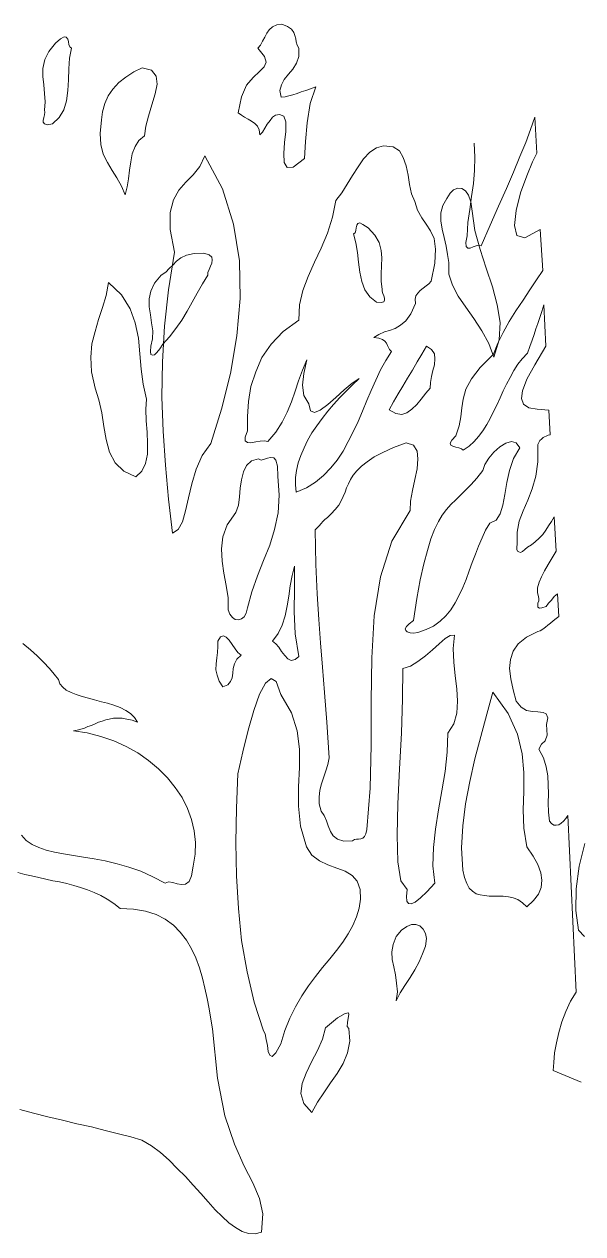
# Model space of a CAD drawing. Header units: millimetres. Extents: x 87938 to 265635, y 330093 to 434310.
# Drawn here: x 222683 to 224487, y 353818 to 357721 of the extents above; entities that cross this region are included whole.
import ezdxf

# ---------------------------------------------------------------- set-up
doc = ezdxf.new("R2010")
doc.units = ezdxf.units.MM

# ---------------------------------------------------------------- blocks, each defined once
blk = doc.blocks.new('A$C5F7565A8')
at = {"lineweight": 0}
for p, q in [((3155.1, 8743.8), (3147.4, 8732.4)), ((3165.2, 8752.7), (3155.1, 8743.8)), ((3179.2, 8759.1), (3165.2, 8752.7)), ((3195.7, 8761.7), (3179.2, 8759.1)), ((3213.6, 8754), (3195.7, 8761.7)), ((3226.3, 8745.1), (3213.6, 8754)), ((3233.9, 8734.9), (3226.3, 8745.1)), ((2464.6, 8700.6), (2481.1, 8714.6)), ((2481.1, 8714.6), (2492.6, 8721)), ((2492.6, 8721), (2498.9, 8719.7)), ((2498.9, 8719.7), (2504, 8713.3)), ((2504, 8713.3), (2506.5, 8705.7)), ((2506.5, 8705.7), (2507.8, 8695.5)), ((3133.4, 8707), (3127.1, 8694.2)), ((3141.1, 8719.7), (3133.4, 8707)), ((3147.4, 8732.4), (3141.1, 8719.7)), ((3237.7, 8724.8), (3233.9, 8734.9)), ((3240.3, 8714.6), (3237.7, 8724.8)), ((3241.5, 8704.4), (3240.3, 8714.6)), ((3245.3, 8694.2), (3241.5, 8704.4)), ((2430.2, 8647.2), (2443, 8673.9)), ((2443, 8673.9), (2464.6, 8700.6)), ((2507.8, 8695.5), (2511.6, 8687.9)), ((2516.7, 8684.1), (2510.3, 8652.3)), ((2511.6, 8687.9), (2516.7, 8684.1)), ((3127.1, 8694.2), (3118.2, 8684.1)), ((3118.2, 8684.1), (3139.8, 8657.4)), ((3250.4, 8684.1), (3245.3, 8694.2)), ((3250.4, 8657.4), (3250.4, 8684.1)), ((2423.9, 8619.2), (2430.2, 8647.2)), ((2510.3, 8652.3), (2507.8, 8618)), ((3144.9, 8639.6), (3138.5, 8624.3)), ((3139.8, 8657.4), (3144.9, 8639.6)), ((3231.4, 8616.7), (3242.8, 8635.7)), ((3242.8, 8635.7), (3250.4, 8657.4)), ((2423.9, 8592.5), (2423.9, 8619.2)), ((2426.4, 8565.8), (2423.9, 8592.5)), ((2507.8, 8618), (2506.5, 8582.3)), ((2669.3, 8573.4), (2692.2, 8591.2)), ((2692.2, 8591.2), (2717.6, 8607.8)), ((2717.6, 8607.8), (2744.4, 8620.5)), ((2744.4, 8620.5), (2774.9, 8612.9)), ((2774.9, 8612.9), (2790.1, 8593.8)), ((2790.1, 8593.8), (2792.7, 8568.4)), ((3102.9, 8590), (3081.3, 8564.5)), ((3123.3, 8609.1), (3102.9, 8590)), ((3138.5, 8624.3), (3123.3, 8609.1)), ((3203.4, 8583.6), (3217.4, 8600.1)), ((3217.4, 8600.1), (3231.4, 8616.7)), ((2429, 8537.8), (2426.4, 8565.8)), ((2504, 8548), (2500.2, 8514.9)), ((2506.5, 8582.3), (2504, 8548)), ((2635, 8530.2), (2650.2, 8551.8)), ((2650.2, 8551.8), (2669.3, 8573.4)), ((2792.7, 8568.4), (2786.3, 8536.5)), ((3081.3, 8564.5), (3064.8, 8527.6)), ((3189.4, 8548), (3194.5, 8565.8)), ((3193.2, 8526.4), (3189.4, 8548)), ((3194.5, 8565.8), (3203.4, 8583.6)), ((3273.3, 8548), (3258.1, 8542.9)), ((3288.6, 8553.1), (3273.3, 8548)), ((3287.3, 8506), (3305.1, 8559.5)), ((3305.1, 8559.5), (3288.6, 8553.1)), ((2431.5, 8511.1), (2429, 8537.8)), ((2429, 8484.4), (2431.5, 8511.1)), ((2500.2, 8514.9), (2491.3, 8485.7)), ((2623.5, 8506), (2635, 8530.2)), ((2786.3, 8536.5), (2776.1, 8501)), ((3064.8, 8527.6), (3054.6, 8475.5)), ((3206, 8527.6), (3193.2, 8526.4)), ((3218.7, 8530.2), (3206, 8527.6)), ((3231.4, 8534), (3218.7, 8530.2)), ((3245.3, 8537.8), (3231.4, 8534)), ((3258.1, 8542.9), (3245.3, 8537.8)), ((2430.2, 8478), (2429, 8484.4)), ((2429, 8469.2), (2430.2, 8478)), ((2491.3, 8485.7), (2476, 8460.3)), ((2613.3, 8452.6), (2615.9, 8479.3)), ((2615.9, 8479.3), (2623.5, 8506)), ((2776.1, 8501), (2764.7, 8465.3)), ((3054.6, 8475.5), (3064.8, 8467.9)), ((3175.4, 8467.9), (3188.1, 8470.4)), ((3188.1, 8470.4), (3202.1, 8465.3)), ((3277.2, 8443.7), (3287.3, 8506)), ((2425.2, 8451.4), (2426.4, 8460.3)), ((2425.2, 8445), (2425.2, 8451.4)), ((2429, 8439.9), (2425.2, 8445)), ((2426.4, 8460.3), (2429, 8469.2)), ((2437.9, 8437.3), (2429, 8439.9)), ((2454.4, 8439.9), (2437.9, 8437.3)), ((2476, 8460.3), (2454.4, 8439.9)), ((2608.3, 8409.4), (2613.3, 8452.6)), ((2755.8, 8432.3), (2752, 8401.8)), ((2764.7, 8465.3), (2755.8, 8432.3)), ((3064.8, 8467.9), (3074.9, 8461.5)), ((3074.9, 8461.5), (3086.4, 8455.2)), ((3086.4, 8455.2), (3097.8, 8448.8)), ((3097.8, 8448.8), (3108, 8441.2)), ((3108, 8441.2), (3116.9, 8432.3)), ((3116.9, 8432.3), (3122, 8420.8)), ((3141.1, 8425.9), (3148.7, 8438.6)), ((3148.7, 8438.6), (3157.6, 8451.4)), ((3157.6, 8451.4), (3165.2, 8461.5)), ((3165.2, 8461.5), (3175.4, 8467.9)), ((3202.1, 8465.3), (3208.5, 8446.3)), ((3208.5, 8446.3), (3208.5, 8415.7)), ((3272.1, 8382.7), (3277.2, 8443.7)), ((4012.7, 8461.5), (3998.7, 8422.1)), ((4019.1, 8345.8), (4012.7, 8461.5)), ((2610.8, 8373.8), (2608.3, 8409.4)), ((2752, 8401.8), (2734.2, 8386.5)), ((3122, 8420.8), (3124.5, 8404.3)), ((3124.5, 8404.3), (3133.4, 8413.2)), ((3133.4, 8413.2), (3141.1, 8425.9)), ((3208.5, 8415.7), (3204.7, 8380.1)), ((3998.7, 8422.1), (3983.5, 8380.1)), ((2618.4, 8342), (2610.8, 8373.8)), ((2721.4, 8367.4), (2712.5, 8343.3)), ((2734.2, 8386.5), (2721.4, 8367.4)), ((3204.7, 8380.1), (3202.1, 8344.5)), ((3268.3, 8328), (3272.1, 8382.7)), ((3501.5, 8362.3), (3479.9, 8348.4)), ((3524.4, 8368.7), (3501.5, 8362.3)), ((3554.9, 8366.1), (3524.4, 8368.7)), ((3575.3, 8353.4), (3554.9, 8366.1)), ((3588, 8331.8), (3575.3, 8353.4)), ((3819.4, 8333.1), (3816.9, 8377.6)), ((3983.5, 8380.1), (3964.4, 8334.3)), ((2632.5, 8315.3), (2618.4, 8342)), ((2647.7, 8289.9), (2632.5, 8315.3)), ((2707.5, 8317.8), (2703.7, 8291.1)), ((2712.5, 8343.3), (2707.5, 8317.8)), ((2930.5, 8302.6), (2947, 8336.9)), ((2947, 8336.9), (3004.3, 8230.1)), ((3202.1, 8344.5), (3203.4, 8315.3)), ((3203.4, 8315.3), (3212.3, 8298.8)), ((3232.6, 8300), (3268.3, 8328)), ((3459.5, 8326.7), (3441.8, 8301.3)), ((3479.9, 8348.4), (3459.5, 8326.7)), ((3596.9, 8305.1), (3588, 8331.8)), ((3818.2, 8289.9), (3819.4, 8333.1)), ((3964.4, 8334.3), (3944.1, 8284.7)), ((3987.3, 8272), (4005.1, 8317.8)), ((4005.1, 8317.8), (4019.1, 8345.8)), ((2662.9, 8265.7), (2647.7, 8289.9)), ((2703.7, 8291.1), (2699.8, 8263.1)), ((2886, 8251.7), (2908.9, 8275.8)), ((2908.9, 8275.8), (2930.5, 8302.6)), ((3212.3, 8298.8), (3232.6, 8300)), ((3441.8, 8301.3), (3423.9, 8273.3)), ((3603.3, 8274.6), (3596.9, 8305.1)), ((3608.3, 8244.1), (3603.3, 8274.6)), ((3814.4, 8247.9), (3818.2, 8289.9)), ((3944.1, 8284.7), (3921.2, 8231.3)), ((2678.2, 8239), (2662.9, 8265.7)), ((2689.7, 8211), (2678.2, 8239)), ((2696, 8236.5), (2689.7, 8211)), ((2699.8, 8263.1), (2696, 8236.5)), ((2863.1, 8226.2), (2886, 8251.7)), ((3406.1, 8245.3), (3389.6, 8217.3)), ((3423.9, 8273.3), (3406.1, 8245.3)), ((3614.7, 8214.8), (3608.3, 8244.1)), ((3808, 8205.9), (3814.4, 8247.9)), ((3967, 8217.3), (3987.3, 8272)), ((2845.3, 8194.5), (2863.1, 8226.2)), ((3004.3, 8230.1), (3039.9, 8116.9)), ((3389.6, 8217.3), (3370.5, 8193.2)), ((3624.9, 8189.4), (3614.7, 8214.8)), ((3728.6, 8199.6), (3715.9, 8176.6)), ((3738.8, 8216.1), (3728.6, 8199.6)), ((3750.2, 8227.5), (3738.8, 8216.1)), ((3764.2, 8232.6), (3750.2, 8227.5)), ((3776.9, 8231.3), (3764.2, 8232.6)), ((3788.4, 8223.7), (3776.9, 8231.3)), ((3798.6, 8209.7), (3788.4, 8223.7)), ((3806.2, 8188.1), (3798.6, 8209.7)), ((3802.9, 8163.9), (3808, 8205.9)), ((3921.2, 8231.3), (3895.7, 8174.1)), ((3952.9, 8160.1), (3967, 8217.3)), ((2835.1, 8153.8), (2845.3, 8194.5)), ((3370.5, 8193.2), (3359.1, 8138.5)), ((3633.8, 8161.4), (3624.9, 8189.4)), ((3647.7, 8137.3), (3633.8, 8161.4)), ((3715.9, 8176.6), (3709.5, 8152.5)), ((3796.5, 8122), (3802.9, 8163.9)), ((3810, 8158.9), (3806.2, 8188.1)), ((3818.9, 8096.5), (3810, 8158.9)), ((3895.7, 8174.1), (3869, 8113.1)), ((3946.6, 8111.8), (3952.9, 8160.1)), ((2835.1, 8099.1), (2835.1, 8153.8)), ((3359.1, 8138.5), (3342.6, 8087.7)), ((3441.2, 8118.1), (3437.4, 8113.1)), ((3447.5, 8120.7), (3441.2, 8118.1)), ((3457.7, 8115.6), (3447.5, 8120.7)), ((3661.8, 8116.9), (3647.7, 8137.3)), ((3709.5, 8152.5), (3709.5, 8127)), ((3709.5, 8127), (3713.3, 8100.4)), ((3794, 8078.8), (3796.5, 8122)), ((2849.1, 8026.6), (2835.1, 8099.1)), ((3039.9, 8116.9), (3058.9, 7998.6)), ((3342.6, 8087.7), (3322.2, 8039.3)), ((3432.3, 8088.9), (3427.2, 8085.1)), ((3427.2, 8085.1), (3434.8, 8055.8)), ((3434.8, 8096.5), (3432.3, 8088.9)), ((3436.1, 8104.2), (3434.8, 8096.5)), ((3437.4, 8113.1), (3436.1, 8104.2)), ((3474.3, 8104.2), (3457.7, 8115.6)), ((3495.9, 8081.3), (3474.3, 8104.2)), ((3509.9, 8057.1), (3495.9, 8081.3)), ((3675.7, 8095.3), (3661.8, 8116.9)), ((3687.2, 8069.8), (3675.7, 8095.3)), ((3713.3, 8100.4), (3719.7, 8073.6)), ((3836.7, 8034.2), (3818.9, 8096.5)), ((3869, 8113.1), (3839.8, 8046.9)), ((3954.2, 8080), (3946.6, 8111.8)), ((3980.9, 8072.4), (3954.2, 8080)), ((4030.5, 8099.1), (3980.9, 8072.4)), ((4038.1, 7966.8), (4030.5, 8099.1)), ((3434.8, 8055.8), (3439.9, 8025.4)), ((3516.2, 8031.7), (3509.9, 8057.1)), ((3692.2, 8035.5), (3687.2, 8069.8)), ((3719.7, 8073.6), (3726, 8045.7)), ((3726, 8045.7), (3731.2, 8018.9)), ((3790.2, 8057.1), (3794, 8078.8)), ((3791.4, 8044.4), (3790.2, 8057.1)), ((3796.5, 8039.3), (3791.4, 8044.4)), ((3813.1, 8043.1), (3804.1, 8039.3)), ((3823.3, 8046.9), (3813.1, 8043.1)), ((3832.1, 8048.2), (3823.3, 8046.9)), ((3839.8, 8046.9), (3832.1, 8048.2)), ((2830, 7904.5), (2849.1, 8026.6)), ((2869, 8007.5), (2855, 7997.3)), ((2888, 8016.4), (2869, 8007.5)), ((2912.2, 8021.5), (2888, 8016.4)), ((2944, 8022.8), (2912.2, 8021.5)), ((2960.5, 8017.7), (2944, 8022.8)), ((2969.4, 8010.1), (2960.5, 8017.7)), ((2970.7, 8001.2), (2969.4, 8010.1)), ((2969.4, 7991), (2970.7, 8001.2)), ((3322.2, 8039.3), (3300.6, 7993.5)), ((3439.9, 8025.4), (3443.7, 7993.5)), ((3518.8, 8007.5), (3516.2, 8031.7)), ((3517.5, 7982.1), (3518.8, 8007.5)), ((3689.7, 7991), (3692.2, 8035.5)), ((3731.2, 8018.9), (3735, 7992.3)), ((3804.1, 8039.3), (3796.5, 8039.3)), ((3855.8, 7974.5), (3836.7, 8034.2)), ((2832.1, 7973.2), (2820.6, 7961.7)), ((2843.6, 7984.6), (2832.1, 7973.2)), ((2855, 7997.3), (2843.6, 7984.6)), ((2956.7, 7960.5), (2960.5, 7970.6)), ((2960.5, 7970.6), (2965.6, 7980.8)), ((2965.6, 7980.8), (2969.4, 7991)), ((3058.9, 7998.6), (3061.5, 7876.6)), ((3300.6, 7993.5), (3280.2, 7947.7)), ((3443.7, 7993.5), (3447.5, 7961.7)), ((3516.2, 7956.6), (3517.5, 7982.1)), ((3678.3, 7932.5), (3689.7, 7991)), ((3735, 7992.3), (3735, 7955.4)), ((3876.1, 7914.7), (3855.8, 7974.5)), ((4017.8, 7936.3), (4038.1, 7966.8)), ((2627.8, 7886.7), (2635.5, 7928.7)), ((2635.5, 7928.7), (2677.4, 7888)), ((2783.8, 7926.2), (2772.3, 7900.7)), ((2805.4, 7951.6), (2783.8, 7926.2)), ((2820.6, 7961.7), (2805.4, 7951.6)), ((2922.4, 7894.3), (2938.9, 7923.6)), ((2938.9, 7923.6), (2956.7, 7951.6)), ((2956.7, 7951.6), (2956.7, 7960.5)), ((3280.2, 7947.7), (3263.7, 7902)), ((3447.5, 7961.7), (3453.9, 7931.2)), ((3453.9, 7931.2), (3464.1, 7904.5)), ((3516.2, 7931.2), (3516.2, 7956.6)), ((3520.1, 7907), (3516.2, 7931.2)), ((3661.8, 7917.2), (3670.6, 7923.6)), ((3670.6, 7923.6), (3678.3, 7932.5)), ((3735, 7955.4), (3746.4, 7919.8)), ((3996.2, 7904.5), (4017.8, 7936.3)), ((2616.4, 7847.3), (2627.8, 7886.7)), ((2677.4, 7888), (2705.4, 7843.5)), ((2772.3, 7900.7), (2767.2, 7875.3)), ((2816.1, 7787.5), (2830, 7904.5)), ((2905.9, 7865.1), (2922.4, 7894.3)), ((3263.7, 7902), (3252.3, 7856.2)), ((3464.1, 7904.5), (3479.4, 7881.6)), ((3520.1, 7900.7), (3520.1, 7907)), ((3521.3, 7893.1), (3520.1, 7900.7)), ((3525.1, 7885.4), (3521.3, 7893.1)), ((3527.7, 7877.8), (3525.1, 7885.4)), ((3626.1, 7874), (3628.7, 7885.4)), ((3628.7, 7885.4), (3635, 7894.3)), ((3635, 7894.3), (3642.6, 7902)), ((3642.6, 7902), (3651.6, 7909.6)), ((3651.6, 7909.6), (3661.8, 7917.2)), ((3746.4, 7919.8), (3765.5, 7884.2)), ((3765.5, 7884.2), (3789.7, 7848.6)), ((3891.4, 7856.2), (3876.1, 7914.7)), ((3974.6, 7871.5), (3996.2, 7904.5)), ((2603.7, 7809.1), (2616.4, 7847.3)), ((2767.2, 7875.3), (2767.2, 7849.8)), ((2767.2, 7849.8), (2771, 7824.4)), ((2889.3, 7835.8), (2905.9, 7865.1)), ((3061.5, 7876.6), (3050, 7755.7)), ((3252.3, 7856.2), (3251, 7806.6)), ((3479.4, 7881.6), (3501, 7865.1)), ((3501, 7865.1), (3516.2, 7863.8)), ((3516.2, 7863.8), (3525.1, 7866.3)), ((3525.1, 7866.3), (3527.7, 7871.5)), ((3527.7, 7871.5), (3527.7, 7877.8)), ((3612.2, 7827), (3627.4, 7860)), ((3627.4, 7860), (3626.1, 7874)), ((3789.7, 7848.6), (3816.3, 7811.7)), ((3900.3, 7799), (3891.4, 7856.2)), ((3951.7, 7837.1), (3974.6, 7871.5)), ((4041.9, 7856.2), (4035.6, 7834.6)), ((4048.3, 7722.7), (4041.9, 7856.2)), ((2592.2, 7769.7), (2603.7, 7809.1)), ((2705.4, 7843.5), (2722, 7797.7)), ((2771, 7824.4), (2774.9, 7797.7)), ((2853.7, 7779.9), (2872.8, 7806.6)), ((2872.8, 7806.6), (2889.3, 7835.8)), ((3251, 7806.6), (3200.1, 7769.7)), ((3595.6, 7804), (3612.2, 7827)), ((3816.3, 7811.7), (3841.8, 7772.3)), ((3930.1, 7802.8), (3951.7, 7837.1)), ((4029.3, 7815.5), (4022.9, 7796.4)), ((4035.6, 7834.6), (4029.3, 7815.5)), ((2582, 7730.3), (2592.2, 7769.7)), ((2722, 7797.7), (2732.1, 7748.1)), ((2774.9, 7797.7), (2778.7, 7772.3)), ((2778.7, 7772.3), (2777.4, 7746.8)), ((2809.7, 7671.8), (2816.1, 7787.5)), ((2833.3, 7753.2), (2853.7, 7779.9)), ((3200.1, 7769.7), (3160.7, 7729)), ((3509.1, 7760.8), (3526.9, 7768.5)), ((3526.9, 7768.5), (3543.4, 7773.5)), ((3543.4, 7773.5), (3561.3, 7779.9)), ((3561.3, 7779.9), (3579.1, 7790.1)), ((3579.1, 7790.1), (3595.6, 7804)), ((3841.8, 7772.3), (3864.7, 7731.6)), ((3893.2, 7732.8), (3911, 7767.2)), ((3897.8, 7743), (3900.3, 7799)), ((3911, 7767.2), (3930.1, 7802.8)), ((4016.5, 7778.6), (4010.2, 7760.8)), ((4022.9, 7796.4), (4016.5, 7778.6)), ((2578.2, 7687), (2582, 7730.3)), ((2732.1, 7748.1), (2737.2, 7698.5)), ((2777.4, 7746.8), (2772.3, 7722.7)), ((2801.6, 7713.8), (2811.7, 7729)), ((2811.7, 7729), (2833.3, 7753.2)), ((3050, 7755.7), (3029.7, 7634.9)), ((3160.7, 7729), (3131.5, 7685.8)), ((3492.6, 7750.6), (3509.1, 7760.8)), ((3509.1, 7748.1), (3492.6, 7750.6)), ((3520.6, 7744.3), (3509.1, 7748.1)), ((3528.2, 7739.2), (3520.6, 7744.3)), ((3533.3, 7732.8), (3528.2, 7739.2)), ((3537.1, 7725.2), (3533.3, 7732.8)), ((3864.7, 7731.6), (3879.9, 7687)), ((3879.2, 7697.2), (3893.2, 7732.8)), ((3879.9, 7687), (3897.8, 7743)), ((4003.8, 7741.7), (3996.2, 7721.4)), ((4010.2, 7760.8), (4003.8, 7741.7)), ((2737.2, 7698.5), (2741, 7648.9)), ((2772.3, 7722.7), (2771, 7706.1)), ((2771, 7706.1), (2772.3, 7695.9)), ((2772.3, 7695.9), (2777.4, 7693.4)), ((2777.4, 7693.4), (2783.8, 7694.7)), ((2783.8, 7694.7), (2791.4, 7702.3)), ((2791.4, 7702.3), (2801.6, 7713.8)), ((3532, 7676.9), (3549.8, 7706.1)), ((3539.6, 7718.9), (3537.1, 7725.2)), ((3543.4, 7712.5), (3539.6, 7718.9)), ((3549.8, 7706.1), (3543.4, 7712.5)), ((3647.7, 7697.2), (3632.5, 7671.8)), ((3663, 7722.7), (3647.7, 7697.2)), ((3679.5, 7712.5), (3663, 7722.7)), ((3688.4, 7698.5), (3679.5, 7712.5)), ((3689.7, 7682), (3688.4, 7698.5)), ((3836, 7654), (3879.2, 7697.2)), ((3988.6, 7699.8), (3972.1, 7682)), ((3996.2, 7721.4), (3988.6, 7699.8)), ((4012.7, 7662.9), (4048.3, 7722.7)), ((2580.8, 7640), (2578.2, 7687)), ((2808.4, 7558.6), (2809.7, 7671.8)), ((3131.5, 7685.8), (3111.1, 7640)), ((3262.4, 7645.1), (3276.4, 7678.2)), ((3276.4, 7678.2), (3266.2, 7634.9)), ((3514.2, 7646.3), (3532, 7676.9)), ((3632.5, 7671.8), (3617.2, 7645.1)), ((3683.4, 7643.8), (3688.4, 7662.9)), ((3688.4, 7662.9), (3689.7, 7682)), ((3808, 7617.1), (3836, 7654)), ((3958, 7664.2), (3945.3, 7643.8)), ((3972.1, 7682), (3958, 7664.2)), ((3987.3, 7615.8), (4012.7, 7662.9)), ((2592.2, 7587.8), (2580.8, 7640)), ((2741, 7648.9), (2747.4, 7600.6)), ((3029.7, 7634.9), (3000.4, 7519.2)), ((3111.1, 7640), (3095.8, 7592.9)), ((3238.3, 7577.7), (3249.7, 7610.8)), ((3249.7, 7610.8), (3262.4, 7645.1)), ((3266.2, 7634.9), (3262.4, 7596.7)), ((3422.6, 7603.1), (3445.6, 7618.4)), ((3445.6, 7618.4), (3423.9, 7598)), ((3483.7, 7580.2), (3499, 7613.3)), ((3499, 7613.3), (3514.2, 7646.3)), ((3602, 7619.7), (3586.7, 7594.2)), ((3617.2, 7645.1), (3602, 7619.7)), ((3675.7, 7605.7), (3679.5, 7624.7)), ((3679.5, 7624.7), (3683.4, 7643.8)), ((3790.2, 7584), (3808, 7617.1)), ((3932.6, 7622.2), (3921.2, 7600.6)), ((3945.3, 7643.8), (3932.6, 7622.2)), ((3973.3, 7579), (3987.3, 7615.8)), ((2605, 7549.7), (2592.2, 7587.8)), ((2747.4, 7600.6), (2758.8, 7552.3)), ((3095.8, 7592.9), (3088.2, 7544.6)), ((3226.8, 7543.3), (3238.3, 7577.7)), ((3262.4, 7596.7), (3266.2, 7563.7)), ((3370.5, 7557.4), (3397.2, 7581.5)), ((3403.6, 7577.7), (3383.2, 7557.4)), ((3397.2, 7581.5), (3422.6, 7603.1)), ((3423.9, 7598), (3403.6, 7577.7)), ((3469.7, 7547.1), (3483.7, 7580.2)), ((3586.7, 7594.2), (3571.4, 7568.8)), ((3660.5, 7571.3), (3674.5, 7587.8)), ((3674.5, 7587.8), (3675.7, 7605.7)), ((3781.3, 7552.3), (3790.2, 7584)), ((3911, 7579), (3900.8, 7556.1)), ((3921.2, 7600.6), (3911, 7579)), ((3969.5, 7553.5), (3973.3, 7579)), ((2613.9, 7507.8), (2605, 7549.7)), ((2758.8, 7552.3), (2756.3, 7519.2)), ((2812.3, 7448), (2808.4, 7558.6)), ((3088.2, 7544.6), (3084.4, 7496.3)), ((3212.8, 7510.3), (3226.8, 7543.3)), ((3266.2, 7563.7), (3282.7, 7537)), ((3282.7, 7537), (3287.9, 7514.1)), ((3319.6, 7516.7), (3343.8, 7534.4)), ((3343.8, 7534.4), (3370.5, 7557.4)), ((3362.9, 7534.4), (3343.8, 7512.8)), ((3383.2, 7557.4), (3362.9, 7534.4)), ((3455.7, 7512.8), (3469.7, 7547.1)), ((3556.2, 7543.3), (3542.2, 7517.9)), ((3571.4, 7568.8), (3556.2, 7543.3)), ((3616, 7519.2), (3631.2, 7534.4)), ((3631.2, 7534.4), (3645.2, 7552.3)), ((3645.2, 7552.3), (3660.5, 7571.3)), ((3777.5, 7524.3), (3781.3, 7552.3)), ((3890.6, 7534.4), (3879.2, 7511.6)), ((3900.8, 7556.1), (3890.6, 7534.4)), ((3975.9, 7535.7), (3969.5, 7553.5)), ((3993.7, 7524.3), (3975.9, 7535.7)), ((2620.2, 7463.2), (2613.9, 7507.8)), ((2756.3, 7519.2), (2757.5, 7482.3)), ((3000.4, 7519.2), (2966.1, 7408.6)), ((3084.4, 7496.3), (3084.4, 7449.3)), ((3196.3, 7477.2), (3212.8, 7510.3)), ((3287.9, 7514.1), (3300.6, 7509)), ((3300.6, 7509), (3319.6, 7516.7)), ((3343.8, 7512.8), (3326, 7489.9)), ((3441.8, 7479.8), (3455.7, 7512.8)), ((3542.2, 7517.9), (3563.8, 7505.2)), ((3563.8, 7505.2), (3582.9, 7502.7)), ((3582.9, 7502.7), (3599.4, 7507.8)), ((3599.4, 7507.8), (3616, 7519.2)), ((3768.6, 7465.8), (3773.7, 7495)), ((3773.7, 7495), (3777.5, 7524.3)), ((3879.2, 7511.6), (3869, 7489.9)), ((4020.4, 7519.2), (3993.7, 7524.3)), ((4058.4, 7516.7), (4020.4, 7519.2)), ((4062.3, 7436.5), (4058.4, 7516.7)), ((2627.8, 7421.3), (2620.2, 7463.2)), ((2757.5, 7482.3), (2760.1, 7445.4)), ((3175.9, 7445.4), (3196.3, 7477.2)), ((3308.2, 7465.8), (3293, 7442.9)), ((3326, 7489.9), (3308.2, 7465.8)), ((3426.5, 7446.7), (3441.8, 7479.8)), ((3757.1, 7434), (3768.6, 7465.8)), ((3857.6, 7469.6), (3844.9, 7449.3)), ((3869, 7489.9), (3857.6, 7469.6)), ((2639.3, 7380.6), (2627.8, 7421.3)), ((2760.1, 7445.4), (2761.4, 7408.6)), ((2819.9, 7338.6), (2812.3, 7448)), ((3084.4, 7449.3), (3076.8, 7428.9)), ((3076.8, 7428.9), (3076.8, 7417.5)), ((3076.8, 7417.5), (3084.4, 7412.4)), ((3111.1, 7413.6), (3125.1, 7416.2)), ((3125.1, 7416.2), (3139.1, 7417.5)), ((3139.1, 7417.5), (3150.5, 7414.9)), ((3150.5, 7414.9), (3175.9, 7445.4)), ((3278.9, 7418.7), (3267.5, 7394.6)), ((3293, 7442.9), (3278.9, 7418.7)), ((3409.9, 7414.9), (3426.5, 7446.7)), ((3739.3, 7409.8), (3744.4, 7420)), ((3744.4, 7420), (3757.1, 7434)), ((3830.9, 7431.4), (3816.9, 7414.9)), ((3844.9, 7449.3), (3830.9, 7431.4)), ((4025.5, 7412.4), (4029.3, 7418.7)), ((4029.3, 7418.7), (4034.4, 7422.5)), ((4034.4, 7422.5), (4039.4, 7427.6)), ((4039.4, 7427.6), (4044.5, 7430.2)), ((4044.5, 7430.2), (4049.6, 7432.7)), ((4049.6, 7432.7), (4055.9, 7435.2)), ((4055.9, 7435.2), (4062.3, 7436.5)), ((2657.1, 7346.3), (2639.3, 7380.6)), ((2761.4, 7408.6), (2761.4, 7374.2)), ((2966.1, 7408.6), (2938.1, 7370.4)), ((3084.4, 7412.4), (3095.8, 7411.1)), ((3095.8, 7411.1), (3111.1, 7413.6)), ((3267.5, 7394.6), (3257.3, 7370.4)), ((3374.3, 7355.1), (3393.4, 7384.4)), ((3393.4, 7384.4), (3409.9, 7414.9)), ((3521.8, 7379.3), (3493.9, 7365.3)), ((3556.2, 7395.9), (3521.8, 7379.3)), ((3596.9, 7411.1), (3556.2, 7395.9)), ((3621, 7403.5), (3596.9, 7411.1)), ((3632.5, 7384.4), (3621, 7403.5)), ((3635, 7359), (3632.5, 7384.4)), ((3741.8, 7403.5), (3739.3, 7409.8)), ((3748.2, 7399.7), (3741.8, 7403.5)), ((3757.1, 7397.1), (3748.2, 7399.7)), ((3767.3, 7394.6), (3757.1, 7397.1)), ((3776.2, 7392), (3767.3, 7394.6)), ((3781.3, 7386.9), (3776.2, 7392)), ((3800.3, 7399.7), (3781.3, 7386.9)), ((3816.9, 7414.9), (3800.3, 7399.7)), ((3864, 7361.5), (3880.5, 7380.6)), ((3880.5, 7380.6), (3899.5, 7398.4)), ((3899.5, 7398.4), (3918.6, 7409.8)), ((3918.6, 7409.8), (3937.7, 7414.9)), ((3937.7, 7414.9), (3952.9, 7411.1)), ((3964.4, 7394.6), (3944.1, 7360.2)), ((3952.9, 7411.1), (3964.4, 7394.6)), ((4022.9, 7406), (4025.5, 7412.4)), ((4022.9, 7350.1), (4022.9, 7406)), ((2685.1, 7319.5), (2657.1, 7346.3)), ((2755, 7343.7), (2743.6, 7319.5)), ((2761.4, 7374.2), (2755, 7343.7)), ((2830, 7229.2), (2819.9, 7338.6)), ((2938.1, 7370.4), (2919.1, 7325.9)), ((3081.9, 7337.3), (3097.1, 7352.6)), ((3097.1, 7352.6), (3120, 7359)), ((3120, 7359), (3128.9, 7355.1)), ((3128.9, 7355.1), (3139.1, 7357.7)), ((3139.1, 7357.7), (3149.2, 7361.5)), ((3149.2, 7361.5), (3159.4, 7364)), ((3159.4, 7364), (3169.6, 7362.8)), ((3169.6, 7362.8), (3175.9, 7355.1)), ((3175.9, 7355.1), (3181.1, 7336)), ((3248.4, 7346.3), (3243.4, 7322.1)), ((3257.3, 7370.4), (3248.4, 7346.3)), ((3354, 7329.7), (3374.3, 7355.1)), ((3471, 7350.1), (3453.2, 7336)), ((3493.9, 7365.3), (3471, 7350.1)), ((3632.5, 7327.1), (3635, 7359)), ((3844.9, 7322.1), (3851.2, 7341.1)), ((3851.2, 7341.1), (3864, 7361.5)), ((3944.1, 7360.2), (3931.3, 7322.1)), ((4016.5, 7303), (4022.9, 7350.1)), ((2724.5, 7301.7), (2685.1, 7319.5)), ((2743.6, 7319.5), (2724.5, 7301.7)), ((2919.1, 7325.9), (2905.1, 7278.8)), ((3065.3, 7291.6), (3071.6, 7317)), ((3071.6, 7317), (3081.9, 7337.3)), ((3181.1, 7336), (3182.3, 7303)), ((3182.3, 7303), (3187.4, 7242)), ((3243.4, 7322.1), (3239.5, 7299.2)), ((3239.5, 7299.2), (3239.5, 7275)), ((3304.4, 7283.9), (3329.8, 7305.5)), ((3329.8, 7305.5), (3354, 7329.7)), ((3426.5, 7306.8), (3417.6, 7292.8)), ((3437.9, 7320.8), (3426.5, 7306.8)), ((3453.2, 7336), (3437.9, 7320.8)), ((3624.9, 7292.8), (3632.5, 7327.1)), ((3825.8, 7296.7), (3844.9, 7322.1)), ((3931.3, 7322.1), (3922.5, 7282.6)), ((4003.8, 7262.3), (4016.5, 7303)), ((2905.1, 7278.8), (2893.6, 7233)), ((3058.9, 7236.9), (3061.5, 7264.8)), ((3061.5, 7264.8), (3065.3, 7291.6)), ((3239.5, 7275), (3242.1, 7252.1)), ((3242.1, 7252.1), (3275.1, 7266.1)), ((3275.1, 7266.1), (3304.4, 7283.9)), ((3404.9, 7266.1), (3399.8, 7252.1)), ((3411.2, 7278.8), (3404.9, 7266.1)), ((3417.6, 7292.8), (3411.2, 7278.8)), ((3617.2, 7257.2), (3624.9, 7292.8)), ((3788.9, 7258.5), (3806.7, 7276.3)), ((3806.7, 7276.3), (3825.8, 7296.7)), ((3922.5, 7282.6), (3916.1, 7244.5)), ((3989.8, 7225.4), (4003.8, 7262.3)), ((2842.8, 7119.9), (2830, 7229.2)), ((2893.6, 7233), (2884.7, 7191.1)), ((3055.1, 7210.2), (3058.9, 7236.9)), ((3187.4, 7242), (3183.6, 7184.7)), ((3387, 7224.1), (3379.4, 7210.2)), ((3393.4, 7238.2), (3387, 7224.1)), ((3399.8, 7252.1), (3393.4, 7238.2)), ((3609.6, 7192.4), (3610.9, 7222.9)), ((3610.9, 7222.9), (3617.2, 7257.2)), ((3741.8, 7211.4), (3757.1, 7226.7)), ((3757.1, 7226.7), (3772.4, 7242)), ((3772.4, 7242), (3788.9, 7258.5)), ((3916.1, 7244.5), (3909.7, 7210.2)), ((3974.6, 7191.1), (3989.8, 7225.4)), ((2884.7, 7191.1), (2874.6, 7155.5)), ((3019.5, 7146.6), (3047.5, 7186)), ((3047.5, 7186), (3055.1, 7210.2)), ((3183.6, 7184.7), (3172.1, 7131.3)), ((3355.3, 7182.2), (3348.9, 7175.8)), ((3368, 7196.2), (3355.3, 7182.2)), ((3379.4, 7210.2), (3368, 7196.2)), ((3551.1, 7093.2), (3609.6, 7192.4)), ((3713.9, 7177.1), (3727.9, 7196.2)), ((3727.9, 7196.2), (3741.8, 7211.4)), ((3900.8, 7182.2), (3888.1, 7161.8)), ((3909.7, 7210.2), (3900.8, 7182.2)), ((3961.8, 7158), (3974.6, 7191.1)), ((2874.6, 7155.5), (2860.5, 7131.3)), ((3005.5, 7107.1), (3019.5, 7146.6)), ((3315.8, 7142.8), (3309.5, 7136.4)), ((3322.2, 7150.4), (3315.8, 7142.8)), ((3328.5, 7156.7), (3322.2, 7150.4)), ((3334.9, 7163.1), (3328.5, 7156.7)), ((3342.6, 7169.5), (3334.9, 7163.1)), ((3348.9, 7175.8), (3342.6, 7169.5)), ((3688.4, 7131.3), (3701.1, 7156.7)), ((3701.1, 7156.7), (3713.9, 7177.1)), ((3867.8, 7151.7), (3853.7, 7128.7)), ((3888.1, 7161.8), (3867.8, 7151.7)), ((3955.5, 7122.4), (3961.8, 7158)), ((4057.2, 7142.8), (4048.3, 7128.7)), ((4066.1, 7156.7), (4057.2, 7142.8)), ((4075, 7172), (4066.1, 7156.7)), ((4081.4, 7061.4), (4075, 7172)), ((2860.5, 7131.3), (2842.8, 7119.9)), ((3000.4, 7069), (3005.5, 7107.1)), ((3172.1, 7131.3), (3156.9, 7080.5)), ((3309.5, 7136.4), (3303.1, 7130)), ((3303.1, 7130), (3305.7, 7018.1)), ((3677, 7100.8), (3688.4, 7131.3)), ((3842.3, 7104.6), (3830.9, 7077.9)), ((3853.7, 7128.7), (3842.3, 7104.6)), ((3955.5, 7084.3), (3955.5, 7122.4)), ((4026.7, 7103.3), (4014, 7091.9)), ((4038.1, 7114.8), (4026.7, 7103.3)), ((4048.3, 7128.7), (4038.1, 7114.8)), ((3003, 7029.6), (3000.4, 7069)), ((3156.9, 7080.5), (3136.5, 7030.9)), ((3514.2, 6978.7), (3551.1, 7093.2)), ((3665.6, 7063.9), (3677, 7100.8)), ((3830.9, 7077.9), (3820.7, 7051.2)), ((3954.2, 7074.1), (3955.5, 7084.3)), ((3954.2, 7066.4), (3954.2, 7074.1)), ((3956.8, 7061.4), (3954.2, 7066.4)), ((3980.9, 7066.4), (3973.3, 7060.1)), ((3988.6, 7074.1), (3980.9, 7066.4)), ((4002.5, 7081.7), (3988.6, 7074.1)), ((4014, 7091.9), (4002.5, 7081.7)), ((3008.1, 6990.2), (3003, 7029.6)), ((3136.5, 7030.9), (3117.4, 6981.3)), ((3654.1, 7020.7), (3665.6, 7063.9)), ((3820.7, 7051.2), (3810.6, 7024.5)), ((3960.6, 7058.8), (3956.8, 7061.4)), ((3967, 7057.5), (3960.6, 7058.8)), ((3973.3, 7060.1), (3967, 7057.5)), ((4055.9, 7018.1), (4068.6, 7039.8)), ((4068.6, 7039.8), (4081.4, 7061.4)), ((3015.7, 6950.7), (3008.1, 6990.2)), ((3237, 7013), (3229.3, 6982.5)), ((3237, 6940.6), (3237, 7013)), ((3305.7, 7018.1), (3309.5, 6924)), ((3642.6, 6968.5), (3654.1, 7020.7)), ((3800.3, 6997.8), (3791.4, 6969.8)), ((3810.6, 7024.5), (3800.3, 6997.8)), ((4034.4, 6978.7), (4044.5, 6997.8)), ((4044.5, 6997.8), (4055.9, 7018.1)), ((3022.1, 6911.3), (3015.7, 6950.7)), ((3117.4, 6981.3), (3098.4, 6930.4)), ((3223, 6949.5), (3217.9, 6916.4)), ((3229.3, 6982.5), (3223, 6949.5)), ((3493.9, 6852.8), (3514.2, 6978.7)), ((3631.2, 6908.8), (3642.6, 6968.5)), ((3791.4, 6969.8), (3780, 6944.4)), ((4021.7, 6943.1), (4026.7, 6960.9)), ((4026.7, 6960.9), (4034.4, 6978.7)), ((3022.1, 6871.9), (3022.1, 6911.3)), ((3098.4, 6930.4), (3084.4, 6878.3)), ((3217.9, 6916.4), (3212.8, 6884.6)), ((3235.7, 6866.8), (3237, 6940.6)), ((3309.5, 6924), (3314.6, 6841.4)), ((3621, 6837.6), (3631.2, 6908.8)), ((3768.6, 6918.9), (3755.9, 6894.8)), ((3780, 6944.4), (3768.6, 6918.9)), ((4021.7, 6927.9), (4021.7, 6943.1)), ((4024.2, 6913.8), (4021.7, 6927.9)), ((4025.5, 6908.8), (4024.2, 6913.8)), ((4025.5, 6901.1), (4025.5, 6908.8)), ((4075, 6915.1), (4066.1, 6903.7)), ((4086.4, 6924), (4075, 6915.1)), ((4090.3, 6850.3), (4086.4, 6924)), ((3027.2, 6857.9), (3022.1, 6871.9)), ((3084.4, 6878.3), (3080.6, 6861.7)), ((3212.8, 6884.6), (3206.5, 6852.8)), ((3741.8, 6871.9), (3725.3, 6852.8)), ((3755.9, 6894.8), (3741.8, 6871.9)), ((4022.9, 6893.5), (4025.5, 6901.1)), ((4022.9, 6887.2), (4022.9, 6893.5)), ((4022.9, 6880.8), (4022.9, 6887.2)), ((4028, 6877), (4022.9, 6880.8)), ((4035.6, 6878.3), (4028, 6877)), ((4049.6, 6883.3), (4035.6, 6878.3)), ((4057.2, 6893.5), (4049.6, 6883.3)), ((4066.1, 6903.7), (4057.2, 6893.5)), ((3036.1, 6847.7), (3027.2, 6857.9)), ((3045, 6841.4), (3036.1, 6847.7)), ((3055.1, 6840.1), (3045, 6841.4)), ((3065.3, 6842.6), (3055.1, 6840.1)), ((3074.2, 6849), (3065.3, 6842.6)), ((3080.6, 6861.7), (3074.2, 6849)), ((3206.5, 6852.8), (3196.3, 6822.3)), ((3238.3, 6794.3), (3235.7, 6866.8)), ((3314.6, 6841.4), (3320.9, 6765.1)), ((3486.2, 6716.8), (3493.9, 6852.8)), ((3607.1, 6827.4), (3621, 6837.6)), ((3707.5, 6835), (3685.9, 6819.8)), ((3725.3, 6852.8), (3707.5, 6835)), ((4063.5, 6828.7), (4072.5, 6836.3)), ((4072.5, 6836.3), (4081.4, 6843.9)), ((4081.4, 6843.9), (4090.3, 6850.3)), ((3183.6, 6795.6), (3165.8, 6771.4)), ((3196.3, 6822.3), (3183.6, 6795.6)), ((3251, 6721.8), (3238.3, 6794.3)), ((3594.3, 6810.8), (3598.1, 6818.5)), ((3595.6, 6805.7), (3594.3, 6810.8)), ((3600.7, 6800.7), (3595.6, 6805.7)), ((3598.1, 6818.5), (3607.1, 6827.4)), ((3609.6, 6798.1), (3600.7, 6800.7)), ((3621, 6796.8), (3609.6, 6798.1)), ((3635, 6799.4), (3621, 6796.8)), ((3661.8, 6808.3), (3635, 6799.4)), ((3685.9, 6819.8), (3661.8, 6808.3)), ((3986, 6784.1), (4022.9, 6801.9)), ((4022.9, 6801.9), (4030.5, 6804.5)), ((4030.5, 6804.5), (4038.1, 6809.6)), ((4038.1, 6809.6), (4047, 6815.9)), ((4047, 6815.9), (4054.6, 6822.3)), ((4054.6, 6822.3), (4063.5, 6828.7)), ((2359.5, 6763.8), (2383.7, 6743.4)), ((2987.7, 6734.5), (2989, 6753.6)), ((2989, 6771.4), (2997.9, 6785.4)), ((2989, 6753.6), (2989, 6771.4)), ((2997.9, 6785.4), (3006.8, 6788)), ((3006.8, 6788), (3015.7, 6784.1)), ((3015.7, 6784.1), (3025.9, 6774)), ((3025.9, 6774), (3034.8, 6760)), ((3034.8, 6760), (3045, 6746)), ((3165.8, 6771.4), (3175.9, 6762.5)), ((3175.9, 6762.5), (3186.1, 6751.1)), ((3320.9, 6765.1), (3327.3, 6687.5)), ((3682.1, 6743.4), (3703.7, 6762.5)), ((3703.7, 6762.5), (3722.8, 6779.1)), ((3722.8, 6779.1), (3739.3, 6789.2)), ((3739.3, 6789.2), (3753.3, 6790.5)), ((3753.3, 6790.5), (3749.5, 6747.2)), ((3942.8, 6738.4), (3959.3, 6762.5)), ((3959.3, 6762.5), (3986, 6784.1)), ((2383.7, 6743.4), (2405.3, 6723.1)), ((2405.3, 6723.1), (2425.6, 6702.7)), ((2983.9, 6697.6), (2985.2, 6716.8)), ((2985.2, 6716.8), (2987.7, 6734.5)), ((3045, 6746), (3053.9, 6734.5)), ((3064, 6725.6), (3050, 6712.9)), ((3053.9, 6734.5), (3064, 6725.6)), ((3186.1, 6751.1), (3195, 6737.1)), ((3195, 6737.1), (3205.2, 6724.4)), ((3205.2, 6724.4), (3215.4, 6714.2)), ((3215.4, 6714.2), (3225.5, 6709.1)), ((3238.3, 6711.6), (3251, 6721.8)), ((3483.7, 6576.9), (3486.2, 6716.8)), ((3635, 6705.3), (3659.2, 6723.1)), ((3659.2, 6723.1), (3682.1, 6743.4)), ((3749.5, 6747.2), (3750.7, 6702.7)), ((3933.9, 6711.6), (3942.8, 6738.4)), ((2425.6, 6702.7), (2444.7, 6682.4)), ((2444.7, 6682.4), (2460, 6664.6)), ((2982.7, 6678.6), (2983.9, 6697.6)), ((2986.5, 6660.8), (2982.7, 6678.6)), ((3038.6, 6682.4), (3037.3, 6667.2)), ((3042.4, 6697.6), (3038.6, 6682.4)), ((3050, 6712.9), (3042.4, 6697.6)), ((3225.5, 6709.1), (3238.3, 6711.6)), ((3327.3, 6687.5), (3333.6, 6604.8)), ((3585.4, 6584.5), (3586.7, 6682.4)), ((3586.7, 6682.4), (3610.9, 6690)), ((3610.9, 6690), (3635, 6705.3)), ((3750.7, 6702.7), (3755.9, 6659.5)), ((3931.3, 6682.4), (3933.9, 6711.6)), ((3935.2, 6649.3), (3931.3, 6682.4)), ((2460, 6664.6), (2474, 6646.8)), ((2474, 6646.8), (2479, 6632.8)), ((2992.8, 6641.7), (2986.5, 6660.8)), ((3005.5, 6623.9), (2992.8, 6641.7)), ((3029.7, 6640.4), (3020.8, 6630.3)), ((3034.8, 6653.1), (3029.7, 6640.4)), ((3037.3, 6667.2), (3034.8, 6653.1)), ((3123.8, 6599.7), (3142.9, 6635.3)), ((3142.9, 6635.3), (3160.7, 6650.6)), ((3160.7, 6650.6), (3177.2, 6640.4)), ((3177.2, 6640.4), (3192.5, 6598.4)), ((3755.9, 6659.5), (3761, 6617.6)), ((3942.8, 6613.7), (3935.2, 6649.3)), ((2479, 6632.8), (2487.9, 6622.6)), ((2487.9, 6622.6), (2499.4, 6612.5)), ((2499.4, 6612.5), (2514.7, 6604.8)), ((2514.7, 6604.8), (2531.2, 6598.4)), ((2531.2, 6598.4), (2550.3, 6592.1)), ((3020.8, 6630.3), (3005.5, 6623.9)), ((3104.7, 6547.6), (3123.8, 6599.7)), ((3192.5, 6598.4), (3226.8, 6540)), ((3333.6, 6604.8), (3341.3, 6509.5)), ((3761, 6617.6), (3763.5, 6576.9)), ((3857.6, 6534.9), (3876.7, 6606.1)), ((3876.7, 6606.1), (3926.3, 6537.4)), ((3952.9, 6576.9), (3942.8, 6613.7)), ((2550.3, 6592.1), (2570.6, 6587)), ((2570.6, 6587), (2590.9, 6581.9)), ((2590.9, 6581.9), (2612.6, 6575.6)), ((2612.6, 6575.6), (2632.9, 6570.5)), ((2632.9, 6570.5), (2653.3, 6564.1)), ((2653.3, 6564.1), (2673.6, 6556.5)), ((3483.7, 6435.7), (3483.7, 6576.9)), ((3581.6, 6473.8), (3585.4, 6584.5)), ((3763.5, 6576.9), (3761, 6538.7)), ((3968.2, 6557.8), (3952.9, 6576.9)), ((3986, 6547.6), (3968.2, 6557.8)), ((2638, 6519.6), (2626.6, 6517.1)), ((2652, 6522.2), (2638, 6519.6)), ((2664.7, 6522.2), (2652, 6522.2)), ((2680, 6522.2), (2664.7, 6522.2)), ((2673.6, 6556.5), (2691.4, 6547.6)), ((2695.2, 6519.6), (2680, 6522.2)), ((2691.4, 6547.6), (2706.7, 6537.4)), ((2711.8, 6515.8), (2695.2, 6519.6)), ((2706.7, 6537.4), (2719.4, 6524.7)), ((2719.4, 6524.7), (2729.6, 6509.5)), ((3086.9, 6484), (3104.7, 6547.6)), ((3226.8, 6540), (3244.6, 6481.5)), ((3761, 6538.7), (3750.7, 6504.4)), ((3838.5, 6463.7), (3857.6, 6534.9)), ((3926.3, 6537.4), (3956.8, 6471.3)), ((4005.1, 6543.8), (3986, 6547.6)), ((4022.9, 6542.5), (4005.1, 6543.8)), ((4039.4, 6541.2), (4022.9, 6542.5)), ((4049.6, 6536.1), (4039.4, 6541.2)), ((4054.6, 6523.4), (4049.6, 6536.1)), ((4050.8, 6501.8), (4054.6, 6523.4)), ((2535, 6484), (2522.3, 6481.5)), ((2522.3, 6481.5), (2566.8, 6475.1)), ((2546.4, 6486.5), (2535, 6484)), ((2557.9, 6490.4), (2546.4, 6486.5)), ((2569.3, 6495.4), (2557.9, 6490.4)), ((2580.8, 6499.3), (2569.3, 6495.4)), ((2592.2, 6504.4), (2580.8, 6499.3)), ((2603.7, 6509.5), (2592.2, 6504.4)), ((2615.1, 6513.3), (2603.7, 6509.5)), ((2626.6, 6517.1), (2615.1, 6513.3)), ((2729.6, 6509.5), (2711.8, 6515.8)), ((3069.1, 6414.1), (3086.9, 6484)), ((3244.6, 6481.5), (3252.3, 6423)), ((3341.3, 6509.5), (3348.9, 6395)), ((3750.7, 6504.4), (3731.7, 6473.8)), ((4052.1, 6467.5), (4050.8, 6501.8)), ((2566.8, 6475.1), (2611.3, 6463.7)), ((2611.3, 6463.7), (2653.3, 6449.7)), ((2653.3, 6449.7), (2692.7, 6430.6)), ((3575.3, 6359.4), (3581.6, 6473.8)), ((3731.7, 6473.8), (3729.1, 6412.8)), ((3819.4, 6391.2), (3838.5, 6463.7)), ((3956.8, 6471.3), (3972.1, 6407.7)), ((4034.4, 6438.2), (4045.7, 6449.7)), ((4045.7, 6449.7), (4052.1, 6467.5)), ((2692.7, 6430.6), (2730.8, 6410.3)), ((2730.8, 6410.3), (2765.2, 6386.1)), ((3053.9, 6342.8), (3069.1, 6414.1)), ((3252.3, 6423), (3252.3, 6363.2)), ((3481.1, 6297.1), (3483.7, 6435.7)), ((3729.1, 6412.8), (3722.8, 6350.5)), ((3972.1, 6407.7), (3977.1, 6346.7)), ((4025.5, 6423), (4034.4, 6438.2)), ((4040.7, 6395), (4025.5, 6423)), ((2765.2, 6386.1), (2797, 6359.4)), ((3252.3, 6363.2), (3249.7, 6300.9)), ((3343.8, 6373.4), (3337.5, 6353)), ((3348.9, 6395), (3343.8, 6373.4)), ((3802.9, 6318.7), (3819.4, 6391.2)), ((4049.6, 6365.7), (4040.7, 6395)), ((4054.6, 6336.5), (4049.6, 6365.7)), ((2797, 6359.4), (2826.2, 6330.1)), ((2826.2, 6330.1), (2851.6, 6298.4)), ((3048.8, 6232.2), (3053.9, 6342.8)), ((3331.1, 6332.7), (3323.4, 6311.1)), ((3337.5, 6353), (3331.1, 6332.7)), ((3570.2, 6246.2), (3575.3, 6359.4)), ((3722.8, 6350.5), (3712.6, 6288.1)), ((3977.1, 6346.7), (3977.1, 6285.6)), ((4055.9, 6307.3), (4054.6, 6336.5)), ((2851.6, 6298.4), (2873.3, 6266.5)), ((3249.7, 6300.9), (3249.7, 6238.5)), ((3318.4, 6290.7), (3315.8, 6267.8)), ((3323.4, 6311.1), (3318.4, 6290.7)), ((3469.7, 6163.5), (3481.1, 6297.1)), ((3712.6, 6288.1), (3701.1, 6227.1)), ((3788.9, 6246.2), (3802.9, 6318.7)), ((3977.1, 6285.6), (3974.6, 6227.1)), ((4057.2, 6278), (4055.9, 6307.3)), ((2873.3, 6266.5), (2891.1, 6230.9)), ((3315.8, 6267.8), (3315.8, 6246.2)), ((3315.8, 6246.2), (3322.2, 6222)), ((3567.6, 6144.5), (3570.2, 6246.2)), ((3780, 6175), (3788.9, 6246.2)), ((4055.9, 6248.8), (4057.2, 6278)), ((4057.2, 6219.5), (4055.9, 6248.8)), ((2891.1, 6230.9), (2903.8, 6195.4)), ((3047.5, 6121.6), (3048.8, 6232.2)), ((3249.7, 6238.5), (3256.1, 6173.7)), ((3322.2, 6222), (3332.3, 6208.1)), ((3332.3, 6208.1), (3340, 6191.5)), ((3701.1, 6227.1), (3692.2, 6164.8)), ((3974.6, 6227.1), (3977.1, 6167.3)), ((4059.7, 6190.3), (4057.2, 6219.5)), ((4119.5, 6208.1), (4113.1, 6199.2)), ((4146.2, 5638.3), (4119.5, 6208.1)), ((2903.8, 6195.4), (2912.7, 6158.5)), ((3256.1, 6173.7), (3275.1, 6107.6)), ((3340, 6191.5), (3345.1, 6175)), ((3345.1, 6175), (3352.7, 6157.2)), ((3776.2, 6103.8), (3780, 6175)), ((3977.1, 6167.3), (3987.3, 6107.6)), ((4066.1, 6182.6), (4059.7, 6190.3)), ((4073.7, 6177.5), (4066.1, 6182.6)), ((4081.4, 6177.5), (4073.7, 6177.5)), ((4090.3, 6178.8), (4081.4, 6177.5)), ((4097.9, 6183.9), (4090.3, 6178.8)), ((4105.5, 6190.3), (4097.9, 6183.9)), ((4113.1, 6199.2), (4105.5, 6190.3)), ((2369.7, 6127.9), (2354.4, 6144.5)), ((2388.7, 6115.2), (2369.7, 6127.9)), ((2912.7, 6158.5), (2916.5, 6121.6)), ((3352.7, 6157.2), (3361.6, 6143.2)), ((3361.6, 6143.2), (3375.6, 6131.7)), ((3375.6, 6131.7), (3396, 6125.4)), ((3423.9, 6126.6), (3430.3, 6130.5)), ((3430.3, 6130.5), (3436.6, 6131.7)), ((3436.6, 6131.7), (3443, 6131.7)), ((3443, 6131.7), (3450.6, 6133)), ((3450.6, 6133), (3457, 6135.6)), ((3457, 6135.6), (3462.1, 6140.7)), ((3462.1, 6140.7), (3467.2, 6149.6)), ((3467.2, 6149.6), (3469.7, 6163.5)), ((3570.2, 6059.3), (3567.6, 6144.5)), ((3692.2, 6164.8), (3685.9, 6105)), ((2410.4, 6105), (2388.7, 6115.2)), ((2434.5, 6096.2), (2410.4, 6105)), ((2461.3, 6089.8), (2434.5, 6096.2)), ((2490.5, 6084.7), (2461.3, 6089.8)), ((2916.5, 6121.6), (2915.2, 6083.4)), ((3048.8, 6013.5), (3047.5, 6121.6)), ((3275.1, 6107.6), (3293, 6080.9)), ((3396, 6125.4), (3423.9, 6126.6)), ((3685.9, 6105), (3683.4, 6046.6)), ((3780, 6032.6), (3776.2, 6103.8)), ((3987.3, 6107.6), (4007.6, 6077)), ((4156.4, 6045.3), (4174.2, 6117.8)), ((2522.3, 6079.6), (2490.5, 6084.7)), ((2555.4, 6074.5), (2522.3, 6079.6)), ((2589.7, 6068.2), (2555.4, 6074.5)), ((2625.3, 6061.8), (2589.7, 6068.2)), ((2663.5, 6052.9), (2625.3, 6061.8)), ((2701.6, 6041.5), (2663.5, 6052.9)), ((2915.2, 6083.4), (2908.9, 6045.3)), ((3293, 6080.9), (3317.1, 6061.8)), ((3317.1, 6061.8), (3343.8, 6049.1)), ((3580.3, 5998.2), (3570.2, 6059.3)), ((4007.6, 6077), (4022.9, 6050.4)), ((4022.9, 6050.4), (4031.8, 6023.6)), ((2343, 6024.9), (2365.9, 6018.6)), ((2365.9, 6018.6), (2387.5, 6013.5)), ((2387.5, 6013.5), (2410.4, 6008.4)), ((2739.7, 6028.7), (2701.6, 6041.5)), ((2779.2, 6010.9), (2739.7, 6028.7)), ((2818.6, 5990.6), (2779.2, 6010.9)), ((2903.8, 6013.5), (2896.2, 5995.7)), ((2908.9, 6045.3), (2903.8, 6013.5)), ((3055.1, 5907.9), (3048.8, 6013.5)), ((3343.8, 6049.1), (3373, 6038.9)), ((3373, 6038.9), (3399.8, 6028.7)), ((3399.8, 6028.7), (3422.6, 6014.7)), ((3422.6, 6014.7), (3439.2, 5997)), ((3683.4, 6046.6), (3689.7, 5990.6)), ((3785.1, 6008.4), (3780, 6032.6)), ((4031.8, 6023.6), (4035.6, 5999.5)), ((4146.2, 5971.5), (4156.4, 6045.3)), ((2410.4, 6008.4), (2433.2, 6003.3)), ((2433.2, 6003.3), (2456.2, 5998.2)), ((2456.2, 5998.2), (2477.8, 5994.4)), ((2477.8, 5994.4), (2500.7, 5989.3)), ((2500.7, 5989.3), (2523.6, 5983)), ((2523.6, 5983), (2545.2, 5976.6)), ((2545.2, 5976.6), (2568.1, 5969)), ((2830, 5994.4), (2818.6, 5990.6)), ((2844, 5991.9), (2830, 5994.4)), ((2858, 5988.1), (2844, 5991.9)), ((2872, 5985.5), (2858, 5988.1)), ((2884.7, 5986.8), (2872, 5985.5)), ((2896.2, 5995.7), (2884.7, 5986.8)), ((3439.2, 5997), (3448.1, 5970.2)), ((3600.7, 5970.2), (3580.3, 5998.2)), ((3689.7, 5990.6), (3664.3, 5962.6)), ((3792.7, 5989.3), (3785.1, 6008.4)), ((3800.3, 5974), (3792.7, 5989.3)), ((3811.8, 5963.9), (3800.3, 5974)), ((4033.1, 5976.6), (4024.2, 5955)), ((4035.6, 5999.5), (4033.1, 5976.6)), ((4144.9, 5901.6), (4146.2, 5971.5)), ((2568.1, 5969), (2589.7, 5960.1)), ((2589.7, 5960.1), (2611.3, 5949.9)), ((2611.3, 5949.9), (2631.6, 5938.5)), ((2631.6, 5938.5), (2653.3, 5924.5)), ((3449.4, 5938.5), (3445.6, 5909.2)), ((3448.1, 5970.2), (3449.4, 5938.5)), ((3598.1, 5947.4), (3600.7, 5970.2)), ((3599.4, 5932.1), (3598.1, 5947.4)), ((3643.9, 5942.3), (3626.1, 5928.3)), ((3664.3, 5962.6), (3643.9, 5942.3)), ((3823.3, 5956.2), (3811.8, 5963.9)), ((3836, 5952.4), (3823.3, 5956.2)), ((3849.9, 5949.9), (3836, 5952.4)), ((3865.2, 5948.6), (3849.9, 5949.9)), ((3880.5, 5948.6), (3865.2, 5948.6)), ((3895.7, 5948.6), (3880.5, 5948.6)), ((3911, 5948.6), (3895.7, 5948.6)), ((3927.5, 5946.1), (3911, 5948.6)), ((3942.8, 5942.3), (3927.5, 5946.1)), ((3958, 5937.2), (3942.8, 5942.3)), ((3973.3, 5927), (3958, 5937.2)), ((4008.9, 5934.6), (3987.3, 5914.3)), ((4024.2, 5955), (4008.9, 5934.6)), ((2653.3, 5924.5), (2673.6, 5907.9)), ((2673.6, 5907.9), (2716.9, 5906.6)), ((2716.9, 5906.6), (2755, 5900.3)), ((2755, 5900.3), (2789.3, 5888.9)), ((3065.3, 5804.9), (3055.1, 5907.9)), ((3445.6, 5909.2), (3436.6, 5881.2)), ((3604.5, 5924.5), (3599.4, 5932.1)), ((3613.4, 5923.2), (3604.5, 5924.5)), ((3626.1, 5928.3), (3613.4, 5923.2)), ((3987.3, 5914.3), (3973.3, 5927)), ((4153.8, 5838), (4144.9, 5901.6)), ((2789.3, 5888.9), (2818.6, 5873.6)), ((2818.6, 5873.6), (2845.3, 5854.5)), ((2845.3, 5854.5), (2866.9, 5831.6)), ((3436.6, 5881.2), (3425.2, 5853.2)), ((3599.4, 5850.7), (3614.7, 5857)), ((3614.7, 5857), (3628.7, 5857)), ((3628.7, 5857), (3641.4, 5852)), ((2866.9, 5831.6), (2887.3, 5806.2)), ((3409.9, 5826.6), (3392.2, 5799.8)), ((3425.2, 5853.2), (3409.9, 5826.6)), ((3554.9, 5792.2), (3565.1, 5817.6)), ((3565.1, 5817.6), (3581.6, 5838)), ((3581.6, 5838), (3599.4, 5850.7)), ((3641.4, 5852), (3651.6, 5841.8)), ((3651.6, 5841.8), (3659.2, 5827.8)), ((3659.2, 5827.8), (3663, 5811.3)), ((4172.9, 5817.6), (4153.8, 5838)), ((2887.3, 5806.2), (2903.8, 5778.2)), ((2903.8, 5778.2), (2917.8, 5749)), ((3083.1, 5704.4), (3065.3, 5804.9)), ((3392.2, 5799.8), (3371.8, 5773.1)), ((3551.1, 5768.1), (3554.9, 5792.2)), ((3659.2, 5787.1), (3650.3, 5761.7)), ((3663, 5811.3), (3659.2, 5787.1)), ((2917.8, 5749), (2929.2, 5717.2)), ((3350.2, 5746.4), (3327.3, 5718.5)), ((3371.8, 5773.1), (3350.2, 5746.4)), ((3552.4, 5743.9), (3551.1, 5768.1)), ((3557.5, 5719.7), (3552.4, 5743.9)), ((3650.3, 5761.7), (3638.8, 5736.3)), ((2929.2, 5717.2), (2939.4, 5684.1)), ((3106, 5606.5), (3083.1, 5704.4)), ((3327.3, 5718.5), (3304.4, 5689.2)), ((3562.6, 5694.3), (3557.5, 5719.7)), ((3624.9, 5710.8), (3609.6, 5685.4)), ((3638.8, 5736.3), (3624.9, 5710.8)), ((2939.4, 5684.1), (2947, 5651)), ((3304.4, 5689.2), (3281.5, 5658.6)), ((3566.4, 5667.6), (3562.6, 5694.3)), ((3568.9, 5639.6), (3566.4, 5667.6)), ((3593, 5659.9), (3577.8, 5635.8)), ((3609.6, 5685.4), (3593, 5659.9)), ((2947, 5651), (2954.7, 5618)), ((3259.9, 5626.9), (3239.5, 5591.3)), ((3281.5, 5658.6), (3259.9, 5626.9)), ((3565.1, 5610.4), (3568.9, 5639.6)), ((3577.8, 5635.8), (3565.1, 5610.4)), ((4128.4, 5609.1), (4146.2, 5638.3)), ((2954.7, 5618), (2961, 5584.9)), ((2961, 5584.9), (2966.1, 5551.8)), ((3136.5, 5513.7), (3106, 5606.5)), ((3239.5, 5591.3), (3221.7, 5554.4)), ((4113.1, 5576), (4128.4, 5609.1)), ((2966.1, 5551.8), (2971.2, 5520.1)), ((3221.7, 5554.4), (3205.2, 5515)), ((3336.2, 5523.9), (3375.6, 5555.6)), ((3375.6, 5555.6), (3399.8, 5569.7)), ((3399.8, 5569.7), (3411.2, 5572.2)), ((3409.9, 5554.4), (3407.4, 5540.4)), ((3412.5, 5565.9), (3409.9, 5554.4)), ((3411.2, 5572.2), (3412.5, 5565.9)), ((4090.3, 5508.6), (4100.4, 5542.9)), ((4100.4, 5542.9), (4113.1, 5576)), ((2971.2, 5520.1), (2987.7, 5361.1)), ((3141.6, 5503.5), (3136.5, 5513.7)), ((3145.4, 5485.7), (3141.6, 5503.5)), ((3205.2, 5515), (3192.5, 5471.7)), ((3327.3, 5487), (3336.2, 5523.9)), ((3407.4, 5540.4), (3406.1, 5527.7)), ((3406.1, 5527.7), (3412.5, 5521.3)), ((3412.5, 5521.3), (3415, 5480.6)), ((4082.6, 5475.5), (4090.3, 5508.6)), ((3149.2, 5466.7), (3145.4, 5485.7)), ((3151.8, 5447.5), (3149.2, 5466.7)), ((3192.5, 5471.7), (3175.9, 5442.5)), ((3310.7, 5450.1), (3327.3, 5487)), ((3415, 5480.6), (3407.4, 5442.5)), ((4076.3, 5442.5), (4082.6, 5475.5)), ((3156.9, 5434.8), (3151.8, 5447.5)), ((3164.5, 5431), (3156.9, 5434.8)), ((3175.9, 5442.5), (3164.5, 5431)), ((3291.7, 5413.2), (3310.7, 5450.1)), ((3407.4, 5442.5), (3393.4, 5408.2)), ((4073.7, 5412), (4076.3, 5442.5)), ((3273.9, 5377.6), (3291.7, 5413.2)), ((3393.4, 5408.2), (3374.3, 5376.3)), ((4072.5, 5385.2), (4073.7, 5412)), ((2987.7, 5361.1), (3011.9, 5239)), ((3261.1, 5343.3), (3273.9, 5377.6)), ((3374.3, 5376.3), (3352.7, 5345.8)), ((4162.7, 5348.4), (4072.5, 5385.2)), ((3257.3, 5311.5), (3261.1, 5343.3)), ((3266.2, 5279.7), (3257.3, 5311.5)), ((3331.1, 5314), (3310.7, 5283.5)), ((3352.7, 5345.8), (3331.1, 5314)), ((3293, 5250.5), (3266.2, 5279.7)), ((3310.7, 5283.5), (3293, 5250.5)), ((2393.9, 5247.9), (2349.3, 5259.4)), ((2439.6, 5236.4), (2393.9, 5247.9)), ((2486.7, 5225), (2439.6, 5236.4)), ((3011.9, 5239), (3042.4, 5147.5)), ((2533.7, 5213.6), (2486.7, 5225)), ((2580.8, 5203.4), (2533.7, 5213.6)), ((2625.3, 5192), (2580.8, 5203.4)), ((2668.5, 5181.8), (2625.3, 5192)), ((2708, 5171.6), (2668.5, 5181.8)), ((2743.6, 5161.4), (2708, 5171.6)), ((2774.1, 5142.4), (2743.6, 5161.4)), ((2803.3, 5120.7), (2774.1, 5142.4)), ((2831.3, 5096.6), (2803.3, 5120.7)), ((3042.4, 5147.5), (3074.2, 5077.5)), ((2858, 5069.9), (2831.3, 5096.6)), ((3074.2, 5077.5), (3102.2, 5022.8)), ((2884.7, 5043.2), (2858, 5069.9)), ((2908.9, 5015.2), (2884.7, 5043.2)), ((2934.3, 4988.5), (2908.9, 5015.2)), ((3102.2, 5022.8), (3123.8, 4973.2)), ((2957.2, 4961.8), (2934.3, 4988.5)), ((2980.1, 4936.4), (2957.2, 4961.8)), ((3123.8, 4973.2), (3134, 4923.6)), ((3003, 4914.7), (2980.1, 4936.4)), ((3134, 4923.6), (3130.2, 4863.8)), ((3024.6, 4894.4), (3003, 4914.7)), ((3046.2, 4879.1), (3024.6, 4894.4)), ((3067.8, 4866.4), (3046.2, 4879.1)), ((3088.2, 4860), (3067.8, 4866.4)), ((3109.8, 4858.8), (3088.2, 4860)), ((3130.2, 4863.8), (3109.8, 4858.8))]:
    blk.add_line(p, q, dxfattribs=at)

msp = doc.modelspace()

# ---------------------------------------------------------------- block references
msp.add_blockref('A$C5F7565A8', (220319.6, 348959.3))

doc.saveas('drawing.dxf')
